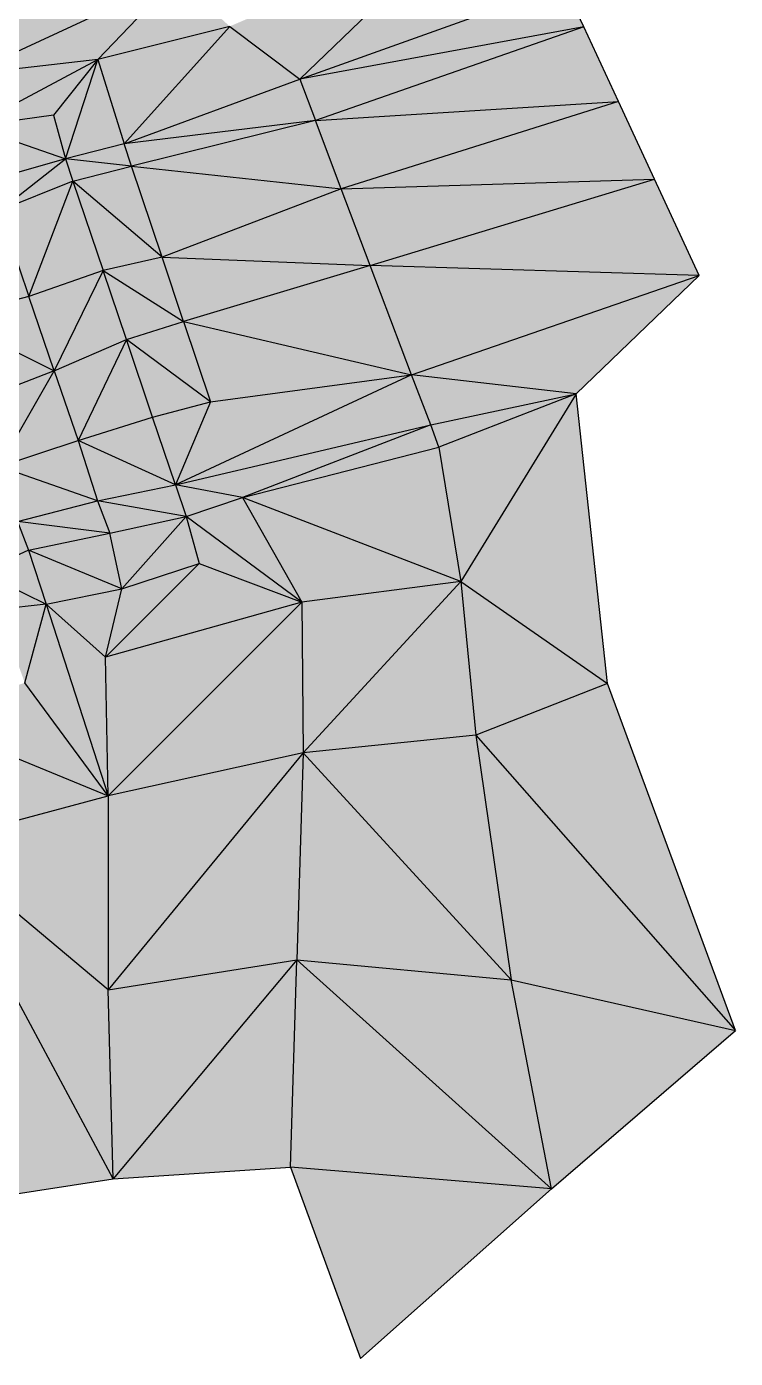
# Model space of a CAD drawing. Header units: inches. Extents: x 0 to 613718, y 0 to 269741.
# Drawn here: x 613339 to 613718, y 267013 to 267725 of the extents above; entities that cross this region are included whole.
import ezdxf

# ---------------------------------------------------------------- set-up
doc = ezdxf.new("R2010")
doc.units = ezdxf.units.IN
doc.header["$MEASUREMENT"] = 0

msp = doc.modelspace()

# ---------------------------------------------------------------- hatches: boundary and pattern name
for points in [[(613567.91, 267776.66), (613447.54, 267725.22), (613485.08, 267697.06), (613567.91, 267776.66)], [(613567.91, 267776.66), (613447.54, 267725.22), (613485.08, 267697.06), (613567.91, 267776.66)], [(613626.41, 267747.66), (613567.91, 267776.66), (613485.08, 267697.06), (613626.41, 267747.66)], [(613626.41, 267747.66), (613567.91, 267776.66), (613485.08, 267697.06), (613626.41, 267747.66)], [(613418.91, 267751.3), (613305.04, 267731.53), (613307.05, 267699.52), (613418.91, 267751.3)], [(613418.91, 267751.3), (613305.04, 267731.53), (613307.05, 267699.52), (613418.91, 267751.3)], [(613418.91, 267751.3), (613307.05, 267699.52), (613376.9, 267707.53), (613418.91, 267751.3)], [(613418.91, 267751.3), (613307.05, 267699.52), (613376.9, 267707.53), (613418.91, 267751.3)], [(613447.54, 267725.22), (613418.91, 267751.3), (613376.9, 267707.53), (613447.54, 267725.22)], [(613447.54, 267725.22), (613418.91, 267751.3), (613376.9, 267707.53), (613447.54, 267725.22)], [(613636.96, 267724.95), (613626.41, 267747.66), (613485.08, 267697.06), (613636.96, 267724.95)], [(613636.96, 267724.95), (613626.41, 267747.66), (613485.08, 267697.06), (613636.96, 267724.95)], [(613447.54, 267725.22), (613376.9, 267707.53), (613391.01, 267662.46), (613447.54, 267725.22)], [(613447.54, 267725.22), (613376.9, 267707.53), (613391.01, 267662.46), (613447.54, 267725.22)], [(613485.08, 267697.06), (613447.54, 267725.22), (613391.01, 267662.46), (613485.08, 267697.06)], [(613485.08, 267697.06), (613447.54, 267725.22), (613391.01, 267662.46), (613485.08, 267697.06)], [(613636.96, 267724.95), (613485.08, 267697.06), (613493.46, 267674.85), (613636.96, 267724.95)], [(613636.96, 267724.95), (613485.08, 267697.06), (613493.46, 267674.85), (613636.96, 267724.95)], [(613655.54, 267684.95), (613636.96, 267724.95), (613493.46, 267674.85), (613655.54, 267684.95)], [(613655.54, 267684.95), (613636.96, 267724.95), (613493.46, 267674.85), (613655.54, 267684.95)], [(613376.9, 267707.53), (613307.05, 267699.52), (613309.73, 267671.58), (613376.9, 267707.53)], [(613376.9, 267707.53), (613307.05, 267699.52), (613309.73, 267671.58), (613376.9, 267707.53)], [(613376.9, 267707.53), (613309.73, 267671.58), (613353.31, 267677.72), (613376.9, 267707.53)], [(613376.9, 267707.53), (613309.73, 267671.58), (613353.31, 267677.72), (613376.9, 267707.53)], [(613376.9, 267707.53), (613353.31, 267677.72), (613359.66, 267654.31), (613376.9, 267707.53)], [(613376.9, 267707.53), (613353.31, 267677.72), (613359.66, 267654.31), (613376.9, 267707.53)], [(613391.01, 267662.46), (613376.9, 267707.53), (613359.66, 267654.31), (613391.01, 267662.46)], [(613391.01, 267662.46), (613376.9, 267707.53), (613359.66, 267654.31), (613391.01, 267662.46)], [(613493.46, 267674.85), (613485.08, 267697.06), (613391.01, 267662.46), (613493.46, 267674.85)], [(613493.46, 267674.85), (613485.08, 267697.06), (613391.01, 267662.46), (613493.46, 267674.85)], [(613655.54, 267684.95), (613493.46, 267674.85), (613507.23, 267638.36), (613655.54, 267684.95)], [(613655.54, 267684.95), (613493.46, 267674.85), (613507.23, 267638.36), (613655.54, 267684.95)], [(613674.78, 267643.52), (613655.54, 267684.95), (613507.23, 267638.36), (613674.78, 267643.52)], [(613674.78, 267643.52), (613655.54, 267684.95), (613507.23, 267638.36), (613674.78, 267643.52)], [(613359.66, 267654.31), (613353.31, 267677.72), (613309.73, 267671.58), (613359.66, 267654.31)], [(613359.66, 267654.31), (613353.31, 267677.72), (613309.73, 267671.58), (613359.66, 267654.31)], [(613359.66, 267654.31), (613309.73, 267671.58), (613318.79, 267642.77), (613359.66, 267654.31)], [(613359.66, 267654.31), (613309.73, 267671.58), (613318.79, 267642.77), (613359.66, 267654.31)], [(613493.46, 267674.85), (613391.01, 267662.46), (613395.02, 267650.51), (613493.46, 267674.85)], [(613493.46, 267674.85), (613391.01, 267662.46), (613395.02, 267650.51), (613493.46, 267674.85)], [(613507.23, 267638.36), (613493.46, 267674.85), (613395.02, 267650.51), (613507.23, 267638.36)], [(613507.23, 267638.36), (613493.46, 267674.85), (613395.02, 267650.51), (613507.23, 267638.36)], [(613395.02, 267650.51), (613391.01, 267662.46), (613359.66, 267654.31), (613395.02, 267650.51)], [(613395.02, 267650.51), (613391.01, 267662.46), (613359.66, 267654.31), (613395.02, 267650.51)], [(613359.66, 267654.31), (613318.79, 267642.77), (613324.3, 267626.66), (613359.66, 267654.31)], [(613359.66, 267654.31), (613318.79, 267642.77), (613324.3, 267626.66), (613359.66, 267654.31)], [(613363.65, 267642.47), (613359.66, 267654.31), (613324.3, 267626.66), (613363.65, 267642.47)], [(613363.65, 267642.47), (613359.66, 267654.31), (613324.3, 267626.66), (613363.65, 267642.47)], [(613395.02, 267650.51), (613359.66, 267654.31), (613363.65, 267642.47), (613395.02, 267650.51)], [(613395.02, 267650.51), (613359.66, 267654.31), (613363.65, 267642.47), (613395.02, 267650.51)], [(613411.36, 267601.7), (613395.02, 267650.51), (613363.65, 267642.47), (613411.36, 267601.7)], [(613411.36, 267601.7), (613395.02, 267650.51), (613363.65, 267642.47), (613411.36, 267601.7)], [(613507.23, 267638.36), (613395.02, 267650.51), (613411.36, 267601.7), (613507.23, 267638.36)], [(613507.23, 267638.36), (613395.02, 267650.51), (613411.36, 267601.7), (613507.23, 267638.36)], [(613363.65, 267642.47), (613324.3, 267626.66), (613340.02, 267580.73), (613363.65, 267642.47)], [(613363.65, 267642.47), (613324.3, 267626.66), (613340.02, 267580.73), (613363.65, 267642.47)], [(613379.8, 267594.6), (613363.65, 267642.47), (613340.02, 267580.73), (613379.8, 267594.6)], [(613379.8, 267594.6), (613363.65, 267642.47), (613340.02, 267580.73), (613379.8, 267594.6)], [(613411.36, 267601.7), (613363.65, 267642.47), (613379.8, 267594.6), (613411.36, 267601.7)], [(613411.36, 267601.7), (613363.65, 267642.47), (613379.8, 267594.6), (613411.36, 267601.7)], [(613674.78, 267643.52), (613507.23, 267638.36), (613522.73, 267597.29), (613674.78, 267643.52)], [(613674.78, 267643.52), (613507.23, 267638.36), (613522.73, 267597.29), (613674.78, 267643.52)], [(613698.78, 267591.85), (613674.78, 267643.52), (613522.73, 267597.29), (613698.78, 267591.85)], [(613698.78, 267591.85), (613674.78, 267643.52), (613522.73, 267597.29), (613698.78, 267591.85)], [(613522.73, 267597.29), (613507.23, 267638.36), (613411.36, 267601.7), (613522.73, 267597.29)], [(613522.73, 267597.29), (613507.23, 267638.36), (613411.36, 267601.7), (613522.73, 267597.29)], [(613340.02, 267580.73), (613324.3, 267626.66), (613296.52, 267569.29), (613340.02, 267580.73)], [(613340.02, 267580.73), (613324.3, 267626.66), (613296.52, 267569.29), (613340.02, 267580.73)], [(613422.88, 267567.3), (613411.36, 267601.7), (613379.8, 267594.6), (613422.88, 267567.3)], [(613422.88, 267567.3), (613411.36, 267601.7), (613379.8, 267594.6), (613422.88, 267567.3)], [(613522.73, 267597.29), (613411.36, 267601.7), (613422.88, 267567.3), (613522.73, 267597.29)], [(613522.73, 267597.29), (613411.36, 267601.7), (613422.88, 267567.3), (613522.73, 267597.29)], [(613379.8, 267594.6), (613340.02, 267580.73), (613353.65, 267540.88), (613379.8, 267594.6)], [(613379.8, 267594.6), (613340.02, 267580.73), (613353.65, 267540.88), (613379.8, 267594.6)], [(613392.24, 267557.75), (613379.8, 267594.6), (613353.65, 267540.88), (613392.24, 267557.75)], [(613392.24, 267557.75), (613379.8, 267594.6), (613353.65, 267540.88), (613392.24, 267557.75)], [(613422.88, 267567.3), (613379.8, 267594.6), (613392.24, 267557.75), (613422.88, 267567.3)], [(613422.88, 267567.3), (613379.8, 267594.6), (613392.24, 267557.75), (613422.88, 267567.3)], [(613544.79, 267538.83), (613522.73, 267597.29), (613422.88, 267567.3), (613544.79, 267538.83)], [(613544.79, 267538.83), (613522.73, 267597.29), (613422.88, 267567.3), (613544.79, 267538.83)], [(613698.78, 267591.85), (613522.73, 267597.29), (613544.79, 267538.83), (613698.78, 267591.85)], [(613698.78, 267591.85), (613522.73, 267597.29), (613544.79, 267538.83), (613698.78, 267591.85)], [(613698.78, 267591.85), (613544.79, 267538.83), (613632.98, 267528.54), (613698.78, 267591.85)], [(613698.78, 267591.85), (613544.79, 267538.83), (613632.98, 267528.54), (613698.78, 267591.85)], [(613353.65, 267540.88), (613340.02, 267580.73), (613296.52, 267569.29), (613353.65, 267540.88)], [(613353.65, 267540.88), (613340.02, 267580.73), (613296.52, 267569.29), (613353.65, 267540.88)], [(613353.65, 267540.88), (613296.52, 267569.29), (613311.97, 267524.93), (613353.65, 267540.88)], [(613353.65, 267540.88), (613296.52, 267569.29), (613311.97, 267524.93), (613353.65, 267540.88)], [(613437.26, 267524.37), (613422.88, 267567.3), (613392.24, 267557.75), (613437.26, 267524.37)], [(613437.26, 267524.37), (613422.88, 267567.3), (613392.24, 267557.75), (613437.26, 267524.37)], [(613544.79, 267538.83), (613422.88, 267567.3), (613437.26, 267524.37), (613544.79, 267538.83)], [(613544.79, 267538.83), (613422.88, 267567.3), (613437.26, 267524.37), (613544.79, 267538.83)], [(613392.24, 267557.75), (613353.65, 267540.88), (613366.37, 267503.71), (613392.24, 267557.75)], [(613392.24, 267557.75), (613353.65, 267540.88), (613366.37, 267503.71), (613392.24, 267557.75)], [(613406.26, 267516.19), (613392.24, 267557.75), (613366.37, 267503.71), (613406.26, 267516.19)], [(613406.26, 267516.19), (613392.24, 267557.75), (613366.37, 267503.71), (613406.26, 267516.19)], [(613437.26, 267524.37), (613392.24, 267557.75), (613406.26, 267516.19), (613437.26, 267524.37)], [(613437.26, 267524.37), (613392.24, 267557.75), (613406.26, 267516.19), (613437.26, 267524.37)], [(613353.65, 267540.88), (613311.97, 267524.93), (613324.21, 267489.8), (613353.65, 267540.88)], [(613353.65, 267540.88), (613311.97, 267524.93), (613324.21, 267489.8), (613353.65, 267540.88)], [(613366.37, 267503.71), (613353.65, 267540.88), (613324.21, 267489.8), (613366.37, 267503.71)], [(613366.37, 267503.71), (613353.65, 267540.88), (613324.21, 267489.8), (613366.37, 267503.71)], [(613555.25, 267512.05), (613544.79, 267538.83), (613418.49, 267479.97), (613555.25, 267512.05)], [(613544.79, 267538.83), (613437.26, 267524.37), (613418.49, 267479.97), (613544.79, 267538.83)], [(613555.25, 267512.05), (613544.79, 267538.83), (613418.49, 267479.97), (613555.25, 267512.05)], [(613544.79, 267538.83), (613437.26, 267524.37), (613418.49, 267479.97), (613544.79, 267538.83)], [(613632.98, 267528.54), (613544.79, 267538.83), (613555.25, 267512.05), (613632.98, 267528.54)], [(613632.98, 267528.54), (613544.79, 267538.83), (613555.25, 267512.05), (613632.98, 267528.54)], [(613632.98, 267528.54), (613555.25, 267512.05), (613559.4, 267500.11), (613632.98, 267528.54)], [(613632.98, 267528.54), (613555.25, 267512.05), (613559.4, 267500.11), (613632.98, 267528.54)], [(613632.98, 267528.54), (613559.4, 267500.11), (613571.24, 267428.23), (613632.98, 267528.54)], [(613632.98, 267528.54), (613559.4, 267500.11), (613571.24, 267428.23), (613632.98, 267528.54)], [(613649.73, 267373.58), (613632.98, 267528.54), (613571.24, 267428.23), (613649.73, 267373.58)], [(613649.73, 267373.58), (613632.98, 267528.54), (613571.24, 267428.23), (613649.73, 267373.58)], [(613437.26, 267524.37), (613406.26, 267516.19), (613418.49, 267479.97), (613437.26, 267524.37)], [(613437.26, 267524.37), (613406.26, 267516.19), (613418.49, 267479.97), (613437.26, 267524.37)], [(613418.49, 267479.97), (613406.26, 267516.19), (613366.37, 267503.71), (613418.49, 267479.97)], [(613418.49, 267479.97), (613406.26, 267516.19), (613366.37, 267503.71), (613418.49, 267479.97)], [(613555.25, 267512.05), (613418.49, 267479.97), (613454.42, 267473.11), (613555.25, 267512.05)], [(613555.25, 267512.05), (613418.49, 267479.97), (613454.42, 267473.11), (613555.25, 267512.05)], [(613559.4, 267500.11), (613555.25, 267512.05), (613454.42, 267473.11), (613559.4, 267500.11)], [(613559.4, 267500.11), (613555.25, 267512.05), (613454.42, 267473.11), (613559.4, 267500.11)], [(613376.85, 267471.34), (613366.37, 267503.71), (613324.21, 267489.8), (613376.85, 267471.34)], [(613376.85, 267471.34), (613366.37, 267503.71), (613324.21, 267489.8), (613376.85, 267471.34)], [(613418.49, 267479.97), (613366.37, 267503.71), (613376.85, 267471.34), (613418.49, 267479.97)], [(613418.49, 267479.97), (613366.37, 267503.71), (613376.85, 267471.34), (613418.49, 267479.97)], [(613571.24, 267428.23), (613559.4, 267500.11), (613454.42, 267473.11), (613571.24, 267428.23)], [(613571.24, 267428.23), (613559.4, 267500.11), (613454.42, 267473.11), (613571.24, 267428.23)], [(613376.85, 267471.34), (613324.21, 267489.8), (613333.92, 267460.23), (613376.85, 267471.34)], [(613376.85, 267471.34), (613324.21, 267489.8), (613333.92, 267460.23), (613376.85, 267471.34)], [(613424.19, 267463.07), (613418.49, 267479.97), (613376.85, 267471.34), (613424.19, 267463.07)], [(613424.19, 267463.07), (613418.49, 267479.97), (613376.85, 267471.34), (613424.19, 267463.07)], [(613454.42, 267473.11), (613418.49, 267479.97), (613424.19, 267463.07), (613454.42, 267473.11)], [(613454.42, 267473.11), (613418.49, 267479.97), (613424.19, 267463.07), (613454.42, 267473.11)], [(613383.37, 267454.01), (613376.85, 267471.34), (613333.92, 267460.23), (613383.37, 267454.01)], [(613383.37, 267454.01), (613376.85, 267471.34), (613333.92, 267460.23), (613383.37, 267454.01)], [(613424.19, 267463.07), (613376.85, 267471.34), (613383.37, 267454.01), (613424.19, 267463.07)], [(613424.19, 267463.07), (613376.85, 267471.34), (613383.37, 267454.01), (613424.19, 267463.07)], [(613486.2, 267417.21), (613454.42, 267473.11), (613424.19, 267463.07), (613486.2, 267417.21)], [(613486.2, 267417.21), (613454.42, 267473.11), (613424.19, 267463.07), (613486.2, 267417.21)], [(613571.24, 267428.23), (613454.42, 267473.11), (613486.2, 267417.21), (613571.24, 267428.23)], [(613571.24, 267428.23), (613454.42, 267473.11), (613486.2, 267417.21), (613571.24, 267428.23)], [(613339.84, 267444.93), (613333.92, 267460.23), (613314.35, 267433.18), (613339.84, 267444.93)], [(613339.84, 267444.93), (613333.92, 267460.23), (613314.35, 267433.18), (613339.84, 267444.93)], [(613383.37, 267454.01), (613333.92, 267460.23), (613339.84, 267444.93), (613383.37, 267454.01)], [(613383.37, 267454.01), (613333.92, 267460.23), (613339.84, 267444.93), (613383.37, 267454.01)], [(613424.19, 267463.07), (613383.37, 267454.01), (613389.78, 267424.25), (613424.19, 267463.07)], [(613424.19, 267463.07), (613383.37, 267454.01), (613389.78, 267424.25), (613424.19, 267463.07)], [(613431.18, 267437.78), (613424.19, 267463.07), (613389.78, 267424.25), (613431.18, 267437.78)], [(613431.18, 267437.78), (613424.19, 267463.07), (613389.78, 267424.25), (613431.18, 267437.78)], [(613486.2, 267417.21), (613424.19, 267463.07), (613431.18, 267437.78), (613486.2, 267417.21)], [(613486.2, 267417.21), (613424.19, 267463.07), (613431.18, 267437.78), (613486.2, 267417.21)], [(613389.78, 267424.25), (613383.37, 267454.01), (613339.84, 267444.93), (613389.78, 267424.25)], [(613389.78, 267424.25), (613383.37, 267454.01), (613339.84, 267444.93), (613389.78, 267424.25)], [(613349.37, 267416.07), (613339.84, 267444.93), (613314.35, 267433.18), (613349.37, 267416.07)], [(613349.37, 267416.07), (613339.84, 267444.93), (613314.35, 267433.18), (613349.37, 267416.07)], [(613389.78, 267424.25), (613339.84, 267444.93), (613349.37, 267416.07), (613389.78, 267424.25)], [(613389.78, 267424.25), (613339.84, 267444.93), (613349.37, 267416.07), (613389.78, 267424.25)], [(613431.18, 267437.78), (613389.78, 267424.25), (613381.1, 267387.78), (613431.18, 267437.78)], [(613486.2, 267417.21), (613431.18, 267437.78), (613381.1, 267387.78), (613486.2, 267417.21)], [(613431.18, 267437.78), (613389.78, 267424.25), (613381.1, 267387.78), (613431.18, 267437.78)], [(613486.2, 267417.21), (613431.18, 267437.78), (613381.1, 267387.78), (613486.2, 267417.21)], [(613349.37, 267416.07), (613314.35, 267433.18), (613323.63, 267413.28), (613349.37, 267416.07)], [(613349.37, 267416.07), (613314.35, 267433.18), (613323.63, 267413.28), (613349.37, 267416.07)], [(613389.78, 267424.25), (613349.37, 267416.07), (613381.1, 267387.78), (613389.78, 267424.25)], [(613389.78, 267424.25), (613349.37, 267416.07), (613381.1, 267387.78), (613389.78, 267424.25)], [(613571.24, 267428.23), (613486.2, 267417.21), (613486.89, 267336.56), (613571.24, 267428.23)], [(613571.24, 267428.23), (613486.2, 267417.21), (613486.89, 267336.56), (613571.24, 267428.23)], [(613579.33, 267345.97), (613571.24, 267428.23), (613486.89, 267336.56), (613579.33, 267345.97)], [(613579.33, 267345.97), (613571.24, 267428.23), (613486.89, 267336.56), (613579.33, 267345.97)], [(613649.73, 267373.58), (613571.24, 267428.23), (613579.33, 267345.97), (613649.73, 267373.58)], [(613649.73, 267373.58), (613571.24, 267428.23), (613579.33, 267345.97), (613649.73, 267373.58)], [(613349.37, 267416.07), (613323.63, 267413.28), (613337.89, 267374), (613349.37, 267416.07)], [(613349.37, 267416.07), (613323.63, 267413.28), (613337.89, 267374), (613349.37, 267416.07)], [(613382.45, 267313.61), (613349.37, 267416.07), (613337.89, 267374), (613382.45, 267313.61)], [(613382.45, 267313.61), (613349.37, 267416.07), (613337.89, 267374), (613382.45, 267313.61)], [(613382.45, 267313.61), (613381.1, 267387.78), (613349.37, 267416.07), (613382.45, 267313.61)], [(613382.45, 267313.61), (613381.1, 267387.78), (613349.37, 267416.07), (613382.45, 267313.61)], [(613486.2, 267417.21), (613381.1, 267387.78), (613382.45, 267313.61), (613486.2, 267417.21)], [(613486.2, 267417.21), (613381.1, 267387.78), (613382.45, 267313.61), (613486.2, 267417.21)], [(613486.89, 267336.56), (613486.2, 267417.21), (613382.45, 267313.61), (613486.89, 267336.56)], [(613486.89, 267336.56), (613486.2, 267417.21), (613382.45, 267313.61), (613486.89, 267336.56)], [(613382.45, 267313.61), (613337.89, 267374), (613281.35, 267355.16), (613382.45, 267313.61)], [(613382.45, 267313.61), (613337.89, 267374), (613281.35, 267355.16), (613382.45, 267313.61)], [(613718.14, 267187.9), (613649.73, 267373.58), (613579.33, 267345.97), (613718.14, 267187.9)], [(613718.14, 267187.9), (613649.73, 267373.58), (613579.33, 267345.97), (613718.14, 267187.9)], [(613382.45, 267313.61), (613281.35, 267355.16), (613288.73, 267288.38), (613382.45, 267313.61)], [(613382.45, 267313.61), (613281.35, 267355.16), (613288.73, 267288.38), (613382.45, 267313.61)], [(613598.21, 267215.17), (613579.33, 267345.97), (613486.89, 267336.56), (613598.21, 267215.17)], [(613598.21, 267215.17), (613579.33, 267345.97), (613486.89, 267336.56), (613598.21, 267215.17)], [(613718.14, 267187.9), (613579.33, 267345.97), (613598.21, 267215.17), (613718.14, 267187.9)], [(613718.14, 267187.9), (613579.33, 267345.97), (613598.21, 267215.17), (613718.14, 267187.9)], [(613486.89, 267336.56), (613382.45, 267209.78), (613483.48, 267225.72), (613486.89, 267336.56)], [(613486.89, 267336.56), (613382.45, 267313.61), (613382.45, 267209.78), (613486.89, 267336.56)], [(613486.89, 267336.56), (613382.45, 267209.78), (613483.48, 267225.72), (613486.89, 267336.56)], [(613486.89, 267336.56), (613382.45, 267313.61), (613382.45, 267209.78), (613486.89, 267336.56)], [(613598.21, 267215.17), (613486.89, 267336.56), (613483.48, 267225.72), (613598.21, 267215.17)], [(613598.21, 267215.17), (613486.89, 267336.56), (613483.48, 267225.72), (613598.21, 267215.17)], [(613382.45, 267313.61), (613288.73, 267288.38), (613382.45, 267209.78), (613382.45, 267313.61)], [(613382.45, 267313.61), (613288.73, 267288.38), (613382.45, 267209.78), (613382.45, 267313.61)], [(613385.15, 267108.64), (613288.73, 267288.38), (613279.97, 267092.44), (613385.15, 267108.64)], [(613385.15, 267108.64), (613288.73, 267288.38), (613279.97, 267092.44), (613385.15, 267108.64)], [(613385.15, 267108.64), (613382.45, 267209.78), (613288.73, 267288.38), (613385.15, 267108.64)], [(613385.15, 267108.64), (613382.45, 267209.78), (613288.73, 267288.38), (613385.15, 267108.64)], [(613483.48, 267225.72), (613382.45, 267209.78), (613385.15, 267108.64), (613483.48, 267225.72)], [(613483.48, 267225.72), (613382.45, 267209.78), (613385.15, 267108.64), (613483.48, 267225.72)], [(613483.48, 267225.72), (613385.15, 267108.64), (613480.07, 267114.88), (613483.48, 267225.72)], [(613483.48, 267225.72), (613385.15, 267108.64), (613480.07, 267114.88), (613483.48, 267225.72)], [(613619.78, 267103.25), (613483.48, 267225.72), (613480.07, 267114.88), (613619.78, 267103.25)], [(613619.78, 267103.25), (613483.48, 267225.72), (613480.07, 267114.88), (613619.78, 267103.25)], [(613619.78, 267103.25), (613598.21, 267215.17), (613483.48, 267225.72), (613619.78, 267103.25)], [(613619.78, 267103.25), (613598.21, 267215.17), (613483.48, 267225.72), (613619.78, 267103.25)], [(613718.14, 267187.9), (613598.21, 267215.17), (613619.78, 267103.25), (613718.14, 267187.9)], [(613718.14, 267187.9), (613598.21, 267215.17), (613619.78, 267103.25), (613718.14, 267187.9)], [(613619.78, 267103.25), (613480.07, 267114.88), (613517.59, 267012.57), (613619.78, 267103.25)], [(613619.78, 267103.25), (613480.07, 267114.88), (613517.59, 267012.57), (613619.78, 267103.25)]]:
    msp.add_hatch(color=256).paths.add_polyline_path(points, flags=0)

# ---------------------------------------------------------------- linework, layer by layer
for points in [[(613567.91, 267776.66, 246.93), (613485.08, 267697.06, 246)], [(613567.91, 267776.66, 246.93), (613485.08, 267697.06, 246)], [(613307.05, 267699.52, 246.11), (613418.91, 267751.3, 246.44)], [(613307.05, 267699.52, 246.11), (613418.91, 267751.3, 246.44)], [(613376.9, 267707.53, 246.16), (613418.91, 267751.3, 246.44)], [(613376.9, 267707.53, 246.16), (613418.91, 267751.3, 246.44)], [(613485.08, 267697.06, 246), (613626.41, 267747.66, 246.81)], [(613485.08, 267697.06, 246), (613626.41, 267747.66, 246.81)], [(613636.96, 267724.95, 246.02), (613626.41, 267747.66, 246.81)], [(613636.96, 267724.95, 246.02), (613626.41, 267747.66, 246.81)], [(613447.54, 267725.22, 246.26), (613376.9, 267707.53, 246.16)], [(613447.54, 267725.22, 246.26), (613376.9, 267707.53, 246.16)], [(613391.01, 267662.46, 245.92), (613447.54, 267725.22, 246.26)], [(613391.01, 267662.46, 245.92), (613447.54, 267725.22, 246.26)], [(613447.54, 267725.22, 246.26), (613485.08, 267697.06, 246)], [(613447.54, 267725.22, 246.26), (613485.08, 267697.06, 246)], [(613636.96, 267724.95, 246.02), (613485.08, 267697.06, 246)], [(613636.96, 267724.95, 246.02), (613485.08, 267697.06, 246)], [(613636.96, 267724.95, 246.02), (613493.46, 267674.85, 245.9)], [(613636.96, 267724.95, 246.02), (613493.46, 267674.85, 245.9)], [(613655.54, 267684.95, 245.93), (613636.96, 267724.95, 246.02)], [(613655.54, 267684.95, 245.93), (613636.96, 267724.95, 246.02)], [(613376.9, 267707.53, 246.16), (613307.05, 267699.52, 246.11)], [(613376.9, 267707.53, 246.16), (613307.05, 267699.52, 246.11)], [(613309.73, 267671.58, 245.99), (613376.9, 267707.53, 246.16)], [(613309.73, 267671.58, 245.99), (613376.9, 267707.53, 246.16)], [(613376.9, 267707.53, 246.16), (613353.31, 267677.72, 246.02)], [(613376.9, 267707.53, 246.16), (613353.31, 267677.72, 246.02)], [(613359.66, 267654.31, 245.89), (613376.9, 267707.53, 246.16)], [(613359.66, 267654.31, 245.89), (613376.9, 267707.53, 246.16)], [(613376.9, 267707.53, 246.16), (613391.01, 267662.46, 245.92)], [(613376.9, 267707.53, 246.16), (613391.01, 267662.46, 245.92)], [(613391.01, 267662.46, 245.92), (613485.08, 267697.06, 246)], [(613391.01, 267662.46, 245.92), (613485.08, 267697.06, 246)], [(613485.08, 267697.06, 246), (613493.46, 267674.85, 245.9)], [(613485.08, 267697.06, 246), (613493.46, 267674.85, 245.9)], [(613493.46, 267674.85, 245.9), (613655.54, 267684.95, 245.93)], [(613493.46, 267674.85, 245.9), (613655.54, 267684.95, 245.93)], [(613655.54, 267684.95, 245.93), (613507.23, 267638.36, 245.86)], [(613655.54, 267684.95, 245.93), (613507.23, 267638.36, 245.86)], [(613674.78, 267643.52, 245.93), (613655.54, 267684.95, 245.93)], [(613674.78, 267643.52, 245.93), (613655.54, 267684.95, 245.93)], [(613353.31, 267677.72, 246.02), (613309.73, 267671.58, 245.99)], [(613353.31, 267677.72, 246.02), (613309.73, 267671.58, 245.99)], [(613353.31, 267677.72, 246.02), (613359.66, 267654.31, 245.89)], [(613353.31, 267677.72, 246.02), (613359.66, 267654.31, 245.89)], [(613309.73, 267671.58, 245.99), (613359.66, 267654.31, 245.89)], [(613309.73, 267671.58, 245.99), (613359.66, 267654.31, 245.89)], [(613493.46, 267674.85, 245.9), (613391.01, 267662.46, 245.92)], [(613493.46, 267674.85, 245.9), (613391.01, 267662.46, 245.92)], [(613493.46, 267674.85, 245.9), (613395.02, 267650.51, 245.83)], [(613493.46, 267674.85, 245.9), (613395.02, 267650.51, 245.83)], [(613507.23, 267638.36, 245.86), (613493.46, 267674.85, 245.9)], [(613507.23, 267638.36, 245.86), (613493.46, 267674.85, 245.9)], [(613391.01, 267662.46, 245.92), (613359.66, 267654.31, 245.89)], [(613391.01, 267662.46, 245.92), (613359.66, 267654.31, 245.89)], [(613395.02, 267650.51, 245.83), (613391.01, 267662.46, 245.92)], [(613395.02, 267650.51, 245.83), (613391.01, 267662.46, 245.92)], [(613359.66, 267654.31, 245.89), (613318.79, 267642.77, 245.86)], [(613359.66, 267654.31, 245.89), (613318.79, 267642.77, 245.86)], [(613324.3, 267626.66, 245.78), (613359.66, 267654.31, 245.89)], [(613324.3, 267626.66, 245.78), (613359.66, 267654.31, 245.89)], [(613359.66, 267654.31, 245.89), (613363.65, 267642.47, 245.81)], [(613395.02, 267650.51, 245.83), (613359.66, 267654.31, 245.89)], [(613359.66, 267654.31, 245.89), (613363.65, 267642.47, 245.81)], [(613395.02, 267650.51, 245.83), (613359.66, 267654.31, 245.89)], [(613363.65, 267642.47, 245.81), (613395.02, 267650.51, 245.83)], [(613363.65, 267642.47, 245.81), (613395.02, 267650.51, 245.83)], [(613395.02, 267650.51, 245.83), (613507.23, 267638.36, 245.86)], [(613411.36, 267601.7, 245.81), (613395.02, 267650.51, 245.83)], [(613395.02, 267650.51, 245.83), (613507.23, 267638.36, 245.86)], [(613411.36, 267601.7, 245.81), (613395.02, 267650.51, 245.83)], [(613363.65, 267642.47, 245.81), (613324.3, 267626.66, 245.78)], [(613363.65, 267642.47, 245.81), (613324.3, 267626.66, 245.78)], [(613340.02, 267580.73, 245.76), (613363.65, 267642.47, 245.81)], [(613340.02, 267580.73, 245.76), (613363.65, 267642.47, 245.81)], [(613363.65, 267642.47, 245.81), (613379.8, 267594.6, 245.79)], [(613411.36, 267601.7, 245.81), (613363.65, 267642.47, 245.81)], [(613363.65, 267642.47, 245.81), (613379.8, 267594.6, 245.79)], [(613411.36, 267601.7, 245.81), (613363.65, 267642.47, 245.81)], [(613507.23, 267638.36, 245.86), (613674.78, 267643.52, 245.93)], [(613507.23, 267638.36, 245.86), (613674.78, 267643.52, 245.93)], [(613522.73, 267597.29, 245.86), (613674.78, 267643.52, 245.93)], [(613522.73, 267597.29, 245.86), (613674.78, 267643.52, 245.93)], [(613698.78, 267591.85, 245.93), (613674.78, 267643.52, 245.93)], [(613698.78, 267591.85, 245.93), (613674.78, 267643.52, 245.93)], [(613507.23, 267638.36, 245.86), (613411.36, 267601.7, 245.81)], [(613507.23, 267638.36, 245.86), (613411.36, 267601.7, 245.81)], [(613522.73, 267597.29, 245.86), (613507.23, 267638.36, 245.86)], [(613522.73, 267597.29, 245.86), (613507.23, 267638.36, 245.86)], [(613324.3, 267626.66, 245.78), (613340.02, 267580.73, 245.76)], [(613324.3, 267626.66, 245.78), (613340.02, 267580.73, 245.76)], [(613411.36, 267601.7, 245.81), (613379.8, 267594.6, 245.79)], [(613411.36, 267601.7, 245.81), (613379.8, 267594.6, 245.79)], [(613422.88, 267567.3, 245.8), (613411.36, 267601.7, 245.81)], [(613411.36, 267601.7, 245.81), (613522.73, 267597.29, 245.86)], [(613422.88, 267567.3, 245.8), (613411.36, 267601.7, 245.81)], [(613411.36, 267601.7, 245.81), (613522.73, 267597.29, 245.86)], [(613379.8, 267594.6, 245.79), (613340.02, 267580.73, 245.76)], [(613379.8, 267594.6, 245.79), (613340.02, 267580.73, 245.76)], [(613379.8, 267594.6, 245.79), (613353.65, 267540.88, 245.75)], [(613379.8, 267594.6, 245.79), (613353.65, 267540.88, 245.75)], [(613379.8, 267594.6, 245.79), (613422.88, 267567.3, 245.8)], [(613392.24, 267557.75, 245.79), (613379.8, 267594.6, 245.79)], [(613379.8, 267594.6, 245.79), (613422.88, 267567.3, 245.8)], [(613392.24, 267557.75, 245.79), (613379.8, 267594.6, 245.79)], [(613522.73, 267597.29, 245.86), (613422.88, 267567.3, 245.8)], [(613522.73, 267597.29, 245.86), (613422.88, 267567.3, 245.8)], [(613544.79, 267538.83, 245.86), (613522.73, 267597.29, 245.86)], [(613698.78, 267591.85, 245.93), (613522.73, 267597.29, 245.86)], [(613544.79, 267538.83, 245.86), (613522.73, 267597.29, 245.86)], [(613698.78, 267591.85, 245.93), (613522.73, 267597.29, 245.86)], [(613544.79, 267538.83, 245.86), (613698.78, 267591.85, 245.93)], [(613544.79, 267538.83, 245.86), (613698.78, 267591.85, 245.93)], [(613632.98, 267528.54, 245.96), (613698.78, 267591.85, 245.93)], [(613632.98, 267528.54, 245.96), (613698.78, 267591.85, 245.93)], [(613340.02, 267580.73, 245.76), (613296.52, 267569.29, 245.72)], [(613340.02, 267580.73, 245.76), (613296.52, 267569.29, 245.72)], [(613353.65, 267540.88, 245.75), (613340.02, 267580.73, 245.76)], [(613353.65, 267540.88, 245.75), (613340.02, 267580.73, 245.76)], [(613296.52, 267569.29, 245.72), (613353.65, 267540.88, 245.75)], [(613296.52, 267569.29, 245.72), (613353.65, 267540.88, 245.75)], [(613392.24, 267557.75, 245.79), (613422.88, 267567.3, 245.8)], [(613392.24, 267557.75, 245.79), (613422.88, 267567.3, 245.8)], [(613422.88, 267567.3, 245.8), (613544.79, 267538.83, 245.86)], [(613422.88, 267567.3, 245.8), (613437.26, 267524.37, 245.81)], [(613422.88, 267567.3, 245.8), (613544.79, 267538.83, 245.86)], [(613422.88, 267567.3, 245.8), (613437.26, 267524.37, 245.81)], [(613353.65, 267540.88, 245.75), (613392.24, 267557.75, 245.79)], [(613353.65, 267540.88, 245.75), (613392.24, 267557.75, 245.79)], [(613392.24, 267557.75, 245.79), (613366.37, 267503.71, 245.76)], [(613392.24, 267557.75, 245.79), (613366.37, 267503.71, 245.76)], [(613406.26, 267516.19, 245.79), (613392.24, 267557.75, 245.79)], [(613437.26, 267524.37, 245.81), (613392.24, 267557.75, 245.79)], [(613406.26, 267516.19, 245.79), (613392.24, 267557.75, 245.79)], [(613437.26, 267524.37, 245.81), (613392.24, 267557.75, 245.79)], [(613353.65, 267540.88, 245.75), (613311.97, 267524.93, 245.72)], [(613353.65, 267540.88, 245.75), (613311.97, 267524.93, 245.72)], [(613324.21, 267489.8, 245.72), (613353.65, 267540.88, 245.75)], [(613324.21, 267489.8, 245.72), (613353.65, 267540.88, 245.75)], [(613353.65, 267540.88, 245.75), (613366.37, 267503.71, 245.76)], [(613353.65, 267540.88, 245.75), (613366.37, 267503.71, 245.76)], [(613544.79, 267538.83, 245.86), (613418.49, 267479.97, 245.88)], [(613544.79, 267538.83, 245.86), (613418.49, 267479.97, 245.88)], [(613437.26, 267524.37, 245.81), (613544.79, 267538.83, 245.86)], [(613437.26, 267524.37, 245.81), (613544.79, 267538.83, 245.86)], [(613555.25, 267512.05, 245.93), (613544.79, 267538.83, 245.86)], [(613632.98, 267528.54, 245.96), (613544.79, 267538.83, 245.86)], [(613555.25, 267512.05, 245.93), (613544.79, 267538.83, 245.86)], [(613632.98, 267528.54, 245.96), (613544.79, 267538.83, 245.86)], [(613555.25, 267512.05, 245.93), (613632.98, 267528.54, 245.96)], [(613555.25, 267512.05, 245.93), (613632.98, 267528.54, 245.96)], [(613632.98, 267528.54, 245.96), (613559.4, 267500.11, 246.23)], [(613632.98, 267528.54, 245.96), (613559.4, 267500.11, 246.23)], [(613632.98, 267528.54, 245.96), (613571.24, 267428.23, 247.41)], [(613632.98, 267528.54, 245.96), (613571.24, 267428.23, 247.41)], [(613649.73, 267373.58, 248.12), (613632.98, 267528.54, 245.96)], [(613649.73, 267373.58, 248.12), (613632.98, 267528.54, 245.96)], [(613406.26, 267516.19, 245.79), (613437.26, 267524.37, 245.81)], [(613406.26, 267516.19, 245.79), (613437.26, 267524.37, 245.81)], [(613437.26, 267524.37, 245.81), (613418.49, 267479.97, 245.88)], [(613437.26, 267524.37, 245.81), (613418.49, 267479.97, 245.88)], [(613366.37, 267503.71, 245.76), (613406.26, 267516.19, 245.79)], [(613366.37, 267503.71, 245.76), (613406.26, 267516.19, 245.79)], [(613418.49, 267479.97, 245.88), (613406.26, 267516.19, 245.79)], [(613418.49, 267479.97, 245.88), (613406.26, 267516.19, 245.79)], [(613418.49, 267479.97, 245.88), (613555.25, 267512.05, 245.93)], [(613418.49, 267479.97, 245.88), (613555.25, 267512.05, 245.93)], [(613555.25, 267512.05, 245.93), (613454.42, 267473.11, 246.66)], [(613555.25, 267512.05, 245.93), (613454.42, 267473.11, 246.66)], [(613559.4, 267500.11, 246.23), (613555.25, 267512.05, 245.93)], [(613559.4, 267500.11, 246.23), (613555.25, 267512.05, 245.93)], [(613324.21, 267489.8, 245.72), (613366.37, 267503.71, 245.76)], [(613324.21, 267489.8, 245.72), (613366.37, 267503.71, 245.76)], [(613366.37, 267503.71, 245.76), (613376.85, 267471.34, 245.82)], [(613418.49, 267479.97, 245.88), (613366.37, 267503.71, 245.76)], [(613366.37, 267503.71, 245.76), (613376.85, 267471.34, 245.82)], [(613418.49, 267479.97, 245.88), (613366.37, 267503.71, 245.76)], [(613454.42, 267473.11, 246.66), (613559.4, 267500.11, 246.23)], [(613454.42, 267473.11, 246.66), (613559.4, 267500.11, 246.23)], [(613559.4, 267500.11, 246.23), (613571.24, 267428.23, 247.41)], [(613559.4, 267500.11, 246.23), (613571.24, 267428.23, 247.41)], [(613376.85, 267471.34, 245.82), (613324.21, 267489.8, 245.72)], [(613376.85, 267471.34, 245.82), (613324.21, 267489.8, 245.72)], [(613376.85, 267471.34, 245.82), (613418.49, 267479.97, 245.88)], [(613376.85, 267471.34, 245.82), (613418.49, 267479.97, 245.88)], [(613454.42, 267473.11, 246.66), (613418.49, 267479.97, 245.88)], [(613418.49, 267479.97, 245.88), (613424.19, 267463.07, 246.42)], [(613454.42, 267473.11, 246.66), (613418.49, 267479.97, 245.88)], [(613418.49, 267479.97, 245.88), (613424.19, 267463.07, 246.42)], [(613333.92, 267460.23, 245.78), (613376.85, 267471.34, 245.82)], [(613333.92, 267460.23, 245.78), (613376.85, 267471.34, 245.82)], [(613376.85, 267471.34, 245.82), (613383.37, 267454.01, 246.23)], [(613424.19, 267463.07, 246.42), (613376.85, 267471.34, 245.82)], [(613376.85, 267471.34, 245.82), (613383.37, 267454.01, 246.23)], [(613424.19, 267463.07, 246.42), (613376.85, 267471.34, 245.82)], [(613424.19, 267463.07, 246.42), (613454.42, 267473.11, 246.66)], [(613424.19, 267463.07, 246.42), (613454.42, 267473.11, 246.66)], [(613454.42, 267473.11, 246.66), (613486.2, 267417.21, 247.63)], [(613571.24, 267428.23, 247.41), (613454.42, 267473.11, 246.66)], [(613454.42, 267473.11, 246.66), (613486.2, 267417.21, 247.63)], [(613571.24, 267428.23, 247.41), (613454.42, 267473.11, 246.66)], [(613333.92, 267460.23, 245.78), (613339.84, 267444.93, 246.09)], [(613383.37, 267454.01, 246.23), (613333.92, 267460.23, 245.78)], [(613333.92, 267460.23, 245.78), (613339.84, 267444.93, 246.09)], [(613383.37, 267454.01, 246.23), (613333.92, 267460.23, 245.78)], [(613383.37, 267454.01, 246.23), (613424.19, 267463.07, 246.42)], [(613383.37, 267454.01, 246.23), (613424.19, 267463.07, 246.42)], [(613424.19, 267463.07, 246.42), (613389.78, 267424.25, 246.71)], [(613424.19, 267463.07, 246.42), (613389.78, 267424.25, 246.71)], [(613424.19, 267463.07, 246.42), (613431.18, 267437.78, 246.91)], [(613486.2, 267417.21, 247.63), (613424.19, 267463.07, 246.42)], [(613424.19, 267463.07, 246.42), (613431.18, 267437.78, 246.91)], [(613486.2, 267417.21, 247.63), (613424.19, 267463.07, 246.42)], [(613339.84, 267444.93, 246.09), (613383.37, 267454.01, 246.23)], [(613339.84, 267444.93, 246.09), (613383.37, 267454.01, 246.23)], [(613389.78, 267424.25, 246.71), (613383.37, 267454.01, 246.23)], [(613389.78, 267424.25, 246.71), (613383.37, 267454.01, 246.23)], [(613339.84, 267444.93, 246.09), (613314.35, 267433.18, 246.09)], [(613339.84, 267444.93, 246.09), (613314.35, 267433.18, 246.09)], [(613339.84, 267444.93, 246.09), (613349.37, 267416.07, 246.56)], [(613389.78, 267424.25, 246.71), (613339.84, 267444.93, 246.09)], [(613339.84, 267444.93, 246.09), (613349.37, 267416.07, 246.56)], [(613389.78, 267424.25, 246.71), (613339.84, 267444.93, 246.09)], [(613381.1, 267387.78, 247.05), (613431.18, 267437.78, 246.91)], [(613381.1, 267387.78, 247.05), (613431.18, 267437.78, 246.91)], [(613389.78, 267424.25, 246.71), (613431.18, 267437.78, 246.91)], [(613389.78, 267424.25, 246.71), (613431.18, 267437.78, 246.91)], [(613431.18, 267437.78, 246.91), (613486.2, 267417.21, 247.63)], [(613431.18, 267437.78, 246.91), (613486.2, 267417.21, 247.63)], [(613314.35, 267433.18, 246.09), (613349.37, 267416.07, 246.56)], [(613314.35, 267433.18, 246.09), (613349.37, 267416.07, 246.56)], [(613349.37, 267416.07, 246.56), (613389.78, 267424.25, 246.71)], [(613349.37, 267416.07, 246.56), (613389.78, 267424.25, 246.71)], [(613381.1, 267387.78, 247.05), (613389.78, 267424.25, 246.71)], [(613381.1, 267387.78, 247.05), (613389.78, 267424.25, 246.71)], [(613571.24, 267428.23, 247.41), (613486.2, 267417.21, 247.63)], [(613571.24, 267428.23, 247.41), (613486.2, 267417.21, 247.63)], [(613486.89, 267336.56, 248.1), (613571.24, 267428.23, 247.41)], [(613486.89, 267336.56, 248.1), (613571.24, 267428.23, 247.41)], [(613571.24, 267428.23, 247.41), (613649.73, 267373.58, 248.12)], [(613571.24, 267428.23, 247.41), (613579.33, 267345.97, 248.17)], [(613571.24, 267428.23, 247.41), (613649.73, 267373.58, 248.12)], [(613571.24, 267428.23, 247.41), (613579.33, 267345.97, 248.17)], [(613349.37, 267416.07, 246.56), (613323.63, 267413.28, 246.41)], [(613349.37, 267416.07, 246.56), (613323.63, 267413.28, 246.41)], [(613337.89, 267374, 246.91), (613349.37, 267416.07, 246.56)], [(613337.89, 267374, 246.91), (613349.37, 267416.07, 246.56)], [(613381.1, 267387.78, 247.05), (613349.37, 267416.07, 246.56)], [(613349.37, 267416.07, 246.56), (613382.45, 267313.61, 247.6)], [(613381.1, 267387.78, 247.05), (613349.37, 267416.07, 246.56)], [(613349.37, 267416.07, 246.56), (613382.45, 267313.61, 247.6)], [(613486.2, 267417.21, 247.63), (613381.1, 267387.78, 247.05)], [(613486.2, 267417.21, 247.63), (613381.1, 267387.78, 247.05)], [(613382.45, 267313.61, 247.6), (613486.2, 267417.21, 247.63)], [(613382.45, 267313.61, 247.6), (613486.2, 267417.21, 247.63)], [(613486.2, 267417.21, 247.63), (613486.89, 267336.56, 248.1)], [(613486.2, 267417.21, 247.63), (613486.89, 267336.56, 248.1)], [(613382.45, 267313.61, 247.6), (613381.1, 267387.78, 247.05)], [(613382.45, 267313.61, 247.6), (613381.1, 267387.78, 247.05)], [(613382.45, 267313.61, 247.6), (613337.89, 267374, 246.91)], [(613382.45, 267313.61, 247.6), (613337.89, 267374, 246.91)], [(613649.73, 267373.58, 248.12), (613579.33, 267345.97, 248.17)], [(613649.73, 267373.58, 248.12), (613579.33, 267345.97, 248.17)], [(613718.14, 267187.9, 249.01), (613649.73, 267373.58, 248.12)], [(613718.14, 267187.9, 249.01), (613649.73, 267373.58, 248.12)], [(613281.35, 267355.16, 246.71), (613382.45, 267313.61, 247.6)], [(613281.35, 267355.16, 246.71), (613382.45, 267313.61, 247.6)], [(613579.33, 267345.97, 248.17), (613486.89, 267336.56, 248.1)], [(613579.33, 267345.97, 248.17), (613486.89, 267336.56, 248.1)], [(613579.33, 267345.97, 248.17), (613718.14, 267187.9, 249.01)], [(613579.33, 267345.97, 248.17), (613598.21, 267215.17, 248.74)], [(613579.33, 267345.97, 248.17), (613718.14, 267187.9, 249.01)], [(613579.33, 267345.97, 248.17), (613598.21, 267215.17, 248.74)], [(613486.89, 267336.56, 248.1), (613382.45, 267209.78, 248.04)], [(613486.89, 267336.56, 248.1), (613382.45, 267313.61, 247.6)], [(613486.89, 267336.56, 248.1), (613382.45, 267209.78, 248.04)], [(613486.89, 267336.56, 248.1), (613382.45, 267313.61, 247.6)], [(613486.89, 267336.56, 248.1), (613483.48, 267225.72, 248.48)], [(613486.89, 267336.56, 248.1), (613483.48, 267225.72, 248.48)], [(613598.21, 267215.17, 248.74), (613486.89, 267336.56, 248.1)], [(613598.21, 267215.17, 248.74), (613486.89, 267336.56, 248.1)], [(613288.73, 267288.38, 247.2), (613382.45, 267313.61, 247.6)], [(613288.73, 267288.38, 247.2), (613382.45, 267313.61, 247.6)], [(613382.45, 267313.61, 247.6), (613382.45, 267209.78, 248.04)], [(613382.45, 267313.61, 247.6), (613382.45, 267209.78, 248.04)], [(613385.15, 267108.64, 248.43), (613288.73, 267288.38, 247.2)], [(613382.45, 267209.78, 248.04), (613288.73, 267288.38, 247.2)], [(613385.15, 267108.64, 248.43), (613288.73, 267288.38, 247.2)], [(613382.45, 267209.78, 248.04), (613288.73, 267288.38, 247.2)], [(613382.45, 267209.78, 248.04), (613483.48, 267225.72, 248.48)], [(613382.45, 267209.78, 248.04), (613483.48, 267225.72, 248.48)], [(613483.48, 267225.72, 248.48), (613385.15, 267108.64, 248.43)], [(613483.48, 267225.72, 248.48), (613385.15, 267108.64, 248.43)], [(613480.07, 267114.88, 248.77), (613483.48, 267225.72, 248.48)], [(613480.07, 267114.88, 248.77), (613483.48, 267225.72, 248.48)], [(613483.48, 267225.72, 248.48), (613598.21, 267215.17, 248.74)], [(613483.48, 267225.72, 248.48), (613619.78, 267103.25, 249.1)], [(613483.48, 267225.72, 248.48), (613598.21, 267215.17, 248.74)], [(613483.48, 267225.72, 248.48), (613619.78, 267103.25, 249.1)], [(613619.78, 267103.25, 249.1), (613598.21, 267215.17, 248.74)], [(613598.21, 267215.17, 248.74), (613718.14, 267187.9, 249.01)], [(613619.78, 267103.25, 249.1), (613598.21, 267215.17, 248.74)], [(613598.21, 267215.17, 248.74), (613718.14, 267187.9, 249.01)], [(613385.15, 267108.64, 248.43), (613382.45, 267209.78, 248.04)], [(613385.15, 267108.64, 248.43), (613382.45, 267209.78, 248.04)], [(613619.78, 267103.25, 249.1), (613718.14, 267187.9, 249.01)], [(613619.78, 267103.25, 249.1), (613718.14, 267187.9, 249.01)], [(613385.15, 267108.64, 248.43), (613480.07, 267114.88, 248.77)], [(613385.15, 267108.64, 248.43), (613480.07, 267114.88, 248.77)], [(613619.78, 267103.25, 249.1), (613480.07, 267114.88, 248.77)], [(613480.07, 267114.88, 248.77), (613517.59, 267012.57, 249.11)], [(613619.78, 267103.25, 249.1), (613480.07, 267114.88, 248.77)], [(613480.07, 267114.88, 248.77), (613517.59, 267012.57, 249.11)], [(613279.97, 267092.44, 247.99), (613385.15, 267108.64, 248.43)], [(613279.97, 267092.44, 247.99), (613385.15, 267108.64, 248.43)], [(613517.59, 267012.57, 249.11), (613619.78, 267103.25, 249.1)], [(613517.59, 267012.57, 249.11), (613619.78, 267103.25, 249.1)]]:
    msp.add_polyline3d(points)

doc.saveas('drawing.dxf')
